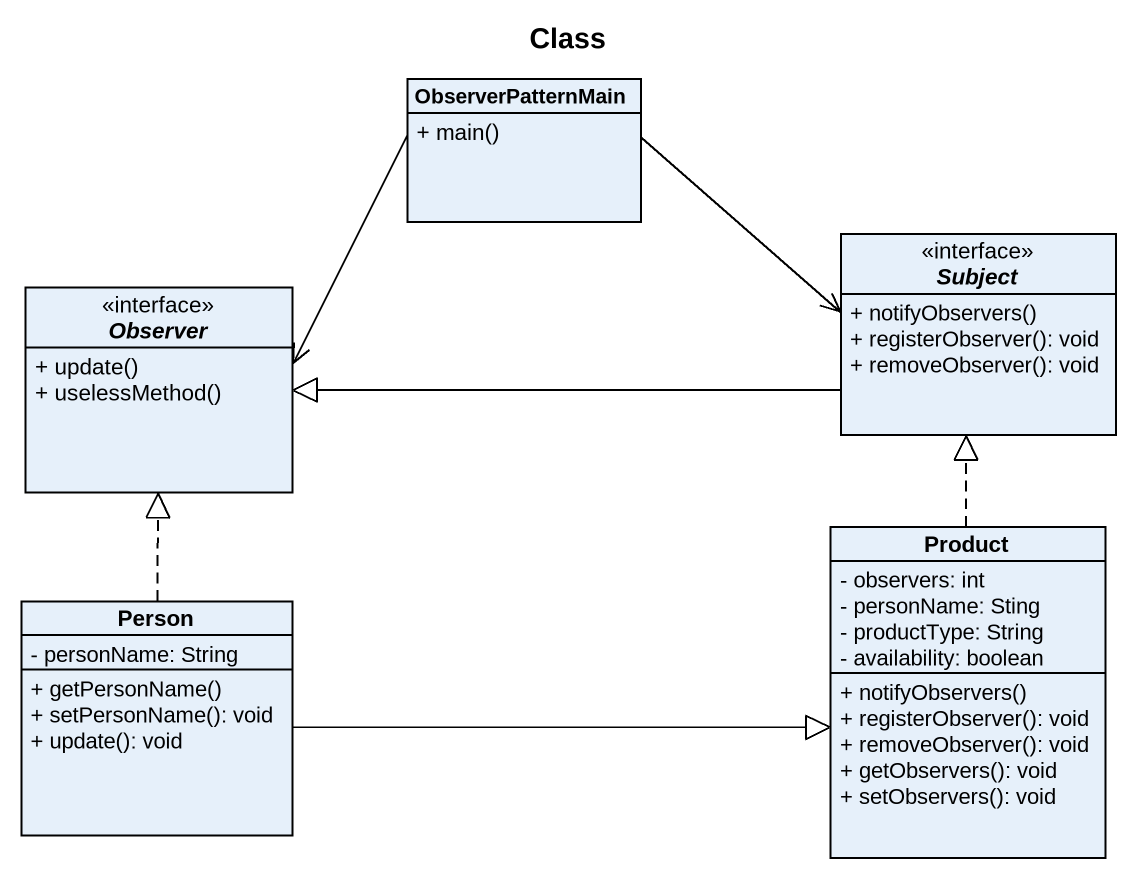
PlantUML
@startuml
title Class
hide circle
hide empty members
skinparam classAttributeIconSize 0
class ObserverPatternMain {
  + main()
}
interface Observer {
  + update()
  + uselessMethod()
}
interface Subject {
  + notifyObservers()
  + registerObserver(): void
  + removeObserver(): void
}
class Product {
  - observers: int
  - personName: Sting
  - productType: String
  - availability: boolean
  + notifyObservers()
  + registerObserver(): void
  + removeObserver(): void
  + getObservers(): void
  + setObservers(): void
}
class "Person" as Person_ {
  - personName: String
  + getPersonName()
  + setPersonName(): void
  + update(): void
}
ObserverPatternMain --> Observer
ObserverPatternMain -right-> Subject
Subject -left-|> Observer
Product .up.|> Subject
Person_ .up.|> Observer
Person_ -right-|> Product
@enduml
